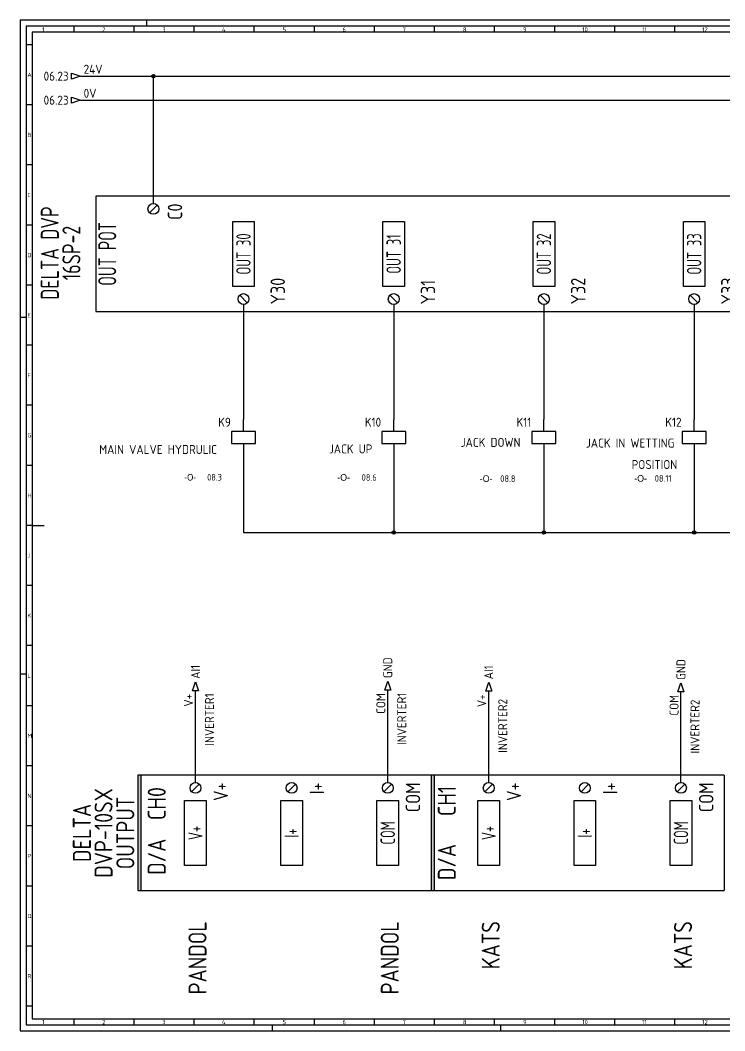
# Model space of a CAD drawing. Header units: millimetres. Extents: x 0 to 1189, y 5 to 846.
# Drawn here: x 0 to 586, y 5 to 846 of the extents above; entities that cross this region are included whole.
import ezdxf
from ezdxf.enums import TextEntityAlignment as Align

# ---------------------------------------------------------------- set-up
doc = ezdxf.new("R2010")
doc.units = ezdxf.units.MM
doc.header["$LTSCALE"] = 12
for name, color, linetype in [('035', 5, 'Continuous'), ('07', 7, 'Continuous'), ('DESC', 1, 'Continuous'), ('MISC', 2, 'Continuous'), ('RED_2.5mm^2', 1, 'Continuous'), ('SYMS', 7, 'Continuous'), ('TAGS', 51, 'Continuous'), ('TERMS', 4, 'Continuous'), ('WIREREF', 61, 'Continuous'), ('WIREREF_DEST', 61, 'Continuous'), ('XREF', 7, 'Continuous')]:
    doc.layers.add(name, color=color, linetype=linetype)
doc.styles.add('ISO Proportional', font='isocp.shx')
doc.styles.add('WD_IEC', font='ISOCP2.shx', dxfattribs={"width": 0.9, "height": 4})

# ---------------------------------------------------------------- blocks, each defined once
blk = doc.blocks.new('IEC_border_a0')
at = {"layer": '035', "color": 0}
for p, q in [((0, 841), (0, 0)), ((1189, 841), (0, 841)), ((44.5, 836), (44.5, 831)), ((94.5, 836), (94.5, 831)), ((105, 841), (105, 836)), ((144.5, 836), (144.5, 831)), ((194.5, 836), (194.5, 831)), ((244.5, 836), (244.5, 831)), ((294.5, 836), (294.5, 831)), ((344.5, 836), (344.5, 831)), ((394.5, 836), (394.5, 831)), ((444.5, 836), (444.5, 831)), ((494.5, 836), (494.5, 831)), ((544.5, 836), (544.5, 831)), ((9.98, 820.54), (5, 820.54)), ((9.98, 770.54), (5, 770.54)), ((9.98, 720.54), (5, 720.54)), ((9.98, 670.54), (5, 670.54)), ((9.98, 620.54), (5, 620.54)), ((0, 594), (5, 594)), ((10, 570.5), (5.02, 570.5)), ((10, 520.5), (5, 520.5)), ((10, 470.5), (5.02, 470.5)), ((10, 420.5), (5.02, 420.5)), ((10, 370.5), (5.02, 370.5)), ((10, 320.5), (5.02, 320.5)), ((0, 297), (5, 297)), ((10.02, 270.46), (5.03, 270.46)), ((10.02, 220.46), (5.03, 220.46)), ((10.02, 170.46), (5.03, 170.46)), ((10.02, 120.46), (5.03, 120.46)), ((10.02, 70.46), (5.03, 70.46)), ((10.03, 20.42), (5.05, 20.42)), ((44.5, 10), (44.5, 5)), ((94.5, 10), (94.5, 5)), ((144.5, 10), (144.5, 5)), ((194.5, 10), (194.5, 5)), ((244.5, 10), (244.5, 5)), ((294.5, 10), (294.5, 5)), ((344.5, 10), (344.5, 5)), ((394.5, 10), (394.5, 5)), ((444.5, 10), (444.5, 5)), ((494.5, 10), (494.5, 5)), ((544.5, 10), (544.5, 5)), ((0, 0), (1189, 0)), ((210, 0), (210, 5)), ((400, 0), (400, 5))]:
    blk.add_line(p, q, dxfattribs=at)
blk.add_lwpolyline([(10, 10), (1179, 10), (1179, 831), (10, 831)], close=True, dxfattribs=at)
at = {"layer": '07', "color": 0}
blk.add_line((10, 420.5), (20, 420.5), dxfattribs=at)
blk.add_lwpolyline([(5, 5), (1184, 5), (1184, 836), (5, 836)], close=True, dxfattribs=at)
at = {"layer": '035', "color": 0, "style": 'ISO Proportional'}
for s, p in [('1', (18.31, 831.5)), ('2', (68.23, 831.5)), ('3', (118.18, 831.5)), ('4', (167.88, 831.5)), ('5', (218.34, 831.5)), ('6', (268.19, 831.5)), ('7', (318.17, 831.5)), ('8', (368.42, 831.5)), ('9', (418.46, 831.5)), ('10', (467.72, 831.5)), ('11', (517.49, 831.5)), ('12', (567.49, 831.5)), ('A', (6, 793.79)), ('B', (6, 743.79)), ('C', (6, 693.79)), ('D', (6, 643.79)), ('E', (6.02, 593.75)), ('F', (6.02, 543.75)), ('G', (6.02, 493.75)), ('H', (6.02, 443.75)), ('J', (6.02, 393.75)), ('K', (6.02, 343.75)), ('L', (6.03, 293.72)), ('M', (6.03, 243.72)), ('N', (6.03, 193.72)), ('P', (6.03, 143.72)), ('Q', (6.03, 93.72)), ('R', (6.05, 43.68)), ('1', (18.31, 5.5)), ('2', (68.23, 5.5)), ('3', (118.18, 5.5)), ('4', (167.88, 5.5)), ('5', (218.34, 5.5)), ('6', (268.19, 5.5)), ('7', (318.17, 5.5)), ('8', (368.42, 5.5)), ('9', (418.46, 5.5)), ('10', (467.72, 5.5)), ('11', (517.49, 5.5)), ('12', (567.49, 5.5))]:
    blk.add_text(s, height=3.5, dxfattribs=at).set_placement(p)
blk = doc.blocks.new('PLCIO_2F11')
at = {"layer": 'SYMS'}
for p, q in [((-48, 48), (-48, -48)), ((1007.91, 48), (-48, 48)), ((1007.91, -48), (1007.91, 48)), ((-3.18, 34.32), (3.18, 40.68)), ((66, -27), (66, 27)), ((66, 27), (84, 27)), ((84, 27), (84, -27)), ((191, -27), (191, 27)), ((191, 27), (209, 27)), ((209, 27), (209, -27)), ((316, -27), (316, 27)), ((316, 27), (334, 27)), ((334, 27), (334, -27)), ((441, -27), (441, 27)), ((441, 27), (459, 27)), ((459, 27), (459, -27)), ((566, -27), (566, 27)), ((566, 27), (584, 27)), ((584, 27), (584, -27)), ((691, -27), (691, 27)), ((691, 27), (709, 27)), ((709, 27), (709, -27)), ((816, -27), (816, 27)), ((816, 27), (834, 27)), ((834, 27), (834, -27)), ((941, -27), (941, 27)), ((941, 27), (959, 27)), ((959, 27), (959, -27)), ((84, -27), (66, -27)), ((209, -27), (191, -27)), ((334, -27), (316, -27)), ((459, -27), (441, -27)), ((584, -27), (566, -27)), ((709, -27), (691, -27)), ((834, -27), (816, -27)), ((959, -27), (941, -27)), ((71.82, -34.32), (78.18, -40.68)), ((196.82, -34.32), (203.18, -40.68)), ((321.82, -34.32), (328.18, -40.68)), ((446.82, -34.32), (453.18, -40.68)), ((571.82, -34.32), (578.18, -40.68)), ((696.82, -34.32), (703.18, -40.68)), ((821.82, -34.32), (828.18, -40.68)), ((946.82, -34.32), (953.18, -40.68)), ((-48, -48), (1007.91, -48))]:
    blk.add_line(p, q, dxfattribs=at)
for centre in [(0, 37.5), (75, -37.5), (200, -37.5), (325, -37.5), (450, -37.5), (575, -37.5), (700, -37.5), (825, -37.5), (950, -37.5)]:
    blk.add_circle(centre, 4.5, dxfattribs=at)
at = {"layer": 'SYMS', "style": 'WD_IEC', "width": 0.9}
for tag, p in [('TERMDESC01', (6, 60)), ('TERM02', (97.5, -42)), ('TERM03', (222.5, -42)), ('TERM04', (347.5, -42)), ('TERM05', (472.5, -42)), ('TERM06', (597.5, -42)), ('TERM07', (722.5, -42)), ('TERM08', (847.5, -42)), ('TERM09', (972.5, -42))]:
    blk.add_attdef(tag, text='', height=12, rotation=90, dxfattribs=at).set_placement(p, align=Align.TOP_LEFT)
for tag, p in [('DESCA02', (66, 66)), ('DESCB02', (84, 66)), ('DESCC02', (102, 66)), ('DESCD02', (120, 66)), ('DESCE02', (138, 66)), ('DESCA03', (191, 66)), ('DESCB03', (209, 66)), ('DESCC03', (227, 66)), ('DESCD03', (245, 66)), ('DESCE03', (263, 66)), ('DESCA04', (316, 66)), ('DESCB04', (334, 66)), ('DESCC04', (352, 66)), ('DESCD04', (370, 66)), ('DESCE04', (388, 66)), ('DESCA05', (441, 66)), ('DESCB05', (459, 66)), ('DESCC05', (477, 66)), ('DESCD05', (495, 66)), ('DESCE05', (513, 66)), ('DESCA06', (566, 66)), ('DESCB06', (584, 66)), ('DESCC06', (602, 66)), ('DESCD06', (620, 66)), ('DESCE06', (638, 66)), ('DESCA07', (691, 66)), ('DESCB07', (709, 66)), ('DESCC07', (727, 66)), ('DESCD07', (745, 66)), ('DESCE07', (763, 66)), ('DESCA08', (816, 66)), ('DESCB08', (834, 66)), ('DESCC08', (852, 66)), ('DESCD08', (870, 66)), ('DESCE08', (888, 66)), ('DESCA09', (941, 66)), ('DESCB09', (959, 66)), ('DESCC09', (977, 66)), ('DESCD09', (995, 66)), ('DESCE09', (1013, 66))]:
    blk.add_attdef(tag, p, '', height=15, rotation=90, dxfattribs=at)
at = {"layer": 'SYMS', "style": 'WD_IEC', "width": 0.9, "flags": 1}
for tag, p in [('X2TERM01', (0, 42)), ('X8TERM02', (75, -42)), ('X8TERM03', (200, -42)), ('X8TERM04', (325, -42)), ('X8TERM05', (450, -42)), ('X8TERM06', (575, -42)), ('X8TERM07', (700, -42)), ('X8TERM08', (825, -42)), ('X8TERM09', (950, -42))]:
    blk.add_attdef(tag, text='', height=1.92, rotation=90, dxfattribs=at).set_placement(p, align=Align.RIGHT)
at = {"layer": 'SYMS', "style": 'WD_IEC', "width": 0.9}
for tag, p in [('TERM01', (12, 42)), ('TERMDESC02', (81, -60)), ('TERMDESC03', (206, -60)), ('TERMDESC04', (331, -60)), ('TERMDESC05', (456, -60)), ('TERMDESC06', (581, -60)), ('TERMDESC07', (706, -60)), ('TERMDESC08', (831, -60)), ('TERMDESC09', (956, -60))]:
    blk.add_attdef(tag, text='', height=12, rotation=90, dxfattribs=at).set_placement(p, align=Align.TOP_RIGHT)
at = {"layer": 'SYMS', "style": 'WD_IEC'}
for tag, width, p in [('LINE1', 0.9, (-87, 0)), ('LINE2', 0.9, (-69, 0)), ('DESC', 0.9, (-50.84, 0)), ('INST', 0.8, (-159, 0)), ('LOC', 0.8, (-141, 0)), ('MFG', 0.8, (-123, 0)), ('CAT', 0.8, (-105, 0)), ('TAG', 0.7, (-30.87, 0))]:
    blk.add_attdef(tag, text='', height=15, rotation=90, dxfattribs=dict(at, width=width)).set_placement(p, align=Align.CENTER)
at = {"layer": 'SYMS', "style": 'WD_IEC', "width": 0.7}
for tag, p in [('TAGA02', (75, 0)), ('TAGA03', (200, 0)), ('TAGA04', (325, 0)), ('TAGA05', (450, 0)), ('TAGA06', (575, 0)), ('TAGA07', (700, 0)), ('TAGA08', (825, 0)), ('TAGA09', (950, 0))]:
    blk.add_attdef(tag, text='', height=12, rotation=90, dxfattribs=at).set_placement(p, align=Align.MIDDLE_CENTER)
at = {"layer": 'SYMS', "linetype": 'Continuous', "style": 'WD_IEC', "width": 0.9, "flags": 9}
blk.add_attdef('ASSYCODE', text='', height=1.92, rotation=90, dxfattribs=at).set_placement((-102.85, -22.08), align=Align.CENTER)
blk = doc.blocks.new('VCR1')
for p, q in [((0, 2.5), (0, 7.5)), ((0, -2.5), (0, -7.5))]:
    blk.add_line(p, q)
blk.add_lwpolyline([(-5, 2.5), (-5, -2.5), (5, -2.5), (5, 2.5)], close=True)
at = {"style": 'WD_IEC'}
for tag, p in [('INST', (-5.25, 11.5)), ('LOC', (-5.25, 8)), ('TAG1', (-5.25, 4.5)), ('DESC2', (-5.25, -10.35)), ('DESC1', (-5.25, -6.85)), ('DESC3', (-5.25, -13.85))]:
    blk.add_attdef(tag, text='', height=2.5, dxfattribs=at).set_placement(p, align=Align.RIGHT)
blk.add_attdef('TERM01', text='', height=2, rotation=90, dxfattribs=at).set_placement((-1, 7.5), align=Align.RIGHT)
at = {"style": 'WD_IEC', "flags": 1}
for tag, p, height in [('X2TERM01', (0, 7.5), 0.32), ('X4LINK', (-5, 0), 0.32), ('X1LINK', (5, 0), 0.32), ('ASSYCODE', (1, -4), 1), ('X8TERM02', (0, -7.5), 0.32), ('FAMILY', (1, -5.5), 1), ('CATDESC', (1, -7), 1)]:
    blk.add_attdef(tag, p, '', height=height, dxfattribs=at)
at = {"style": 'WD_IEC', "flags": 9}
for tag, p in [('MFG', (-6, 1)), ('CAT', (-6, -1.5))]:
    blk.add_attdef(tag, text='', height=1.5, dxfattribs=at).set_placement(p, align=Align.RIGHT)
at = {"style": 'WD_IEC'}
blk.add_attdef('TERM02', (-1, -7.5), '', height=2, rotation=90, dxfattribs=at)
at = {"lineweight": 9, "style": 'WD_IEC'}
for tag, p in [('NO', (-5.5, -16.5)), ('NC', (-5.5, -20))]:
    blk.add_attdef(tag, text='', height=2.5, dxfattribs=at).set_placement(p, align=Align.TOP_RIGHT)
for tag, p in [('XREFNO', (-4, -16.5)), ('XREFNC', (-4, -20))]:
    blk.add_attdef(tag, text='', height=2.5, dxfattribs=at).set_placement(p, align=Align.TOP_LEFT)
blk = doc.blocks.new('WDDOT')
for radius in [0.72, 0.449, 0.223]:
    blk.add_circle((0, 0), radius)
blk = doc.blocks.new('HA1D3')
blk.add_lwpolyline([(0, 0), (-3.75, -1.25), (-3.75, 1.25)], close=True)
at = {"style": 'WD_IEC'}
blk.add_attdef('XREF', text='', height=2.5, dxfattribs=at).set_placement((-5, 0), align=Align.MIDDLE_RIGHT)
at = {"style": 'WD_IEC', "flags": 1}
blk.add_attdef('SIGCODE', text='', height=1, dxfattribs=at).set_placement((-2.5, 1.8), align=Align.RIGHT)
at = {"style": 'WD_IEC'}
for tag, p, height, flags in [('X1TERM01', (0, 0), 0.32, 1), ('WIRENO', (1.25, 1), 2.5, 8)]:
    blk.add_attdef(tag, p, '', height=height, dxfattribs=dict(at, flags=flags))
blk.add_attdef('DESC1', text='', height=2.5, dxfattribs=at).set_placement((1.25, -1), align=Align.TOP_LEFT)
blk = doc.blocks.new('PLCIO_478F')
h = blk.add_hatch(color=256)
h.dxf.hatch_style = 1
h.paths.add_polyline_path([(-45.5, 48), (-48, 48), (-48, -48), (-45.5, -48)])
blk.add_line((196, 48), (196, -48))
at = {"layer": 'SYMS'}
for p, q in [((-48, 48), (-48, -48)), ((196, 48), (-48, 48)), ((-45.5, 48), (-45.5, -48)), ((-3.18, 34.32), (3.18, 40.68)), ((76.82, 34.32), (83.18, 40.68)), ((156.82, 34.32), (163.18, 40.68)), ((-9, -27), (-9, 27)), ((-9, 27), (9, 27)), ((9, 27), (9, -27)), ((71, -27), (71, 27)), ((71, 27), (89, 27)), ((89, 27), (89, -27)), ((151, -27), (151, 27)), ((151, 27), (169, 27)), ((169, 27), (169, -27)), ((9, -27), (-9, -27)), ((89, -27), (71, -27)), ((169, -27), (151, -27)), ((-48, -48), (196, -48))]:
    blk.add_line(p, q, dxfattribs=at)
for centre in [(0, 37.5), (80, 37.5), (160, 37.5)]:
    blk.add_circle(centre, 4.5, dxfattribs=at)
at = {"layer": 'SYMS', "style": 'WD_IEC', "width": 0.9}
for tag, p in [('TERMDESC02', (86.25, 60)), ('TERMDESC03', (166.25, 60)), ('TERMDESC01', (6.25, 60))]:
    blk.add_attdef(tag, text='', height=12, rotation=90, dxfattribs=at).set_placement(p, align=Align.TOP_LEFT)
at = {"layer": 'SYMS', "style": 'WD_IEC', "width": 0.9, "flags": 1}
for tag, p in [('X2TERM01', (0, 42)), ('X2TERM02', (80, 42)), ('X2TERM03', (160, 42))]:
    blk.add_attdef(tag, text='', height=1.92, rotation=90, dxfattribs=at).set_placement(p, align=Align.RIGHT)
at = {"layer": 'SYMS', "style": 'WD_IEC', "width": 0.9}
for tag, p in [('TERM01', (15, 42)), ('TERM02', (95, 42)), ('TERM03', (175, 42))]:
    blk.add_attdef(tag, text='', height=12, rotation=90, dxfattribs=at).set_placement(p, align=Align.TOP_RIGHT)
at = {"layer": 'SYMS', "style": 'WD_IEC'}
for tag, width, p in [('LINE1', 0.9, (-87, 0)), ('LINE2', 0.9, (-69, 0)), ('DESC', 0.9, (-50.84, 0)), ('INST', 0.8, (-159, 0)), ('LOC', 0.8, (-141, 0)), ('MFG', 0.8, (-123, 0)), ('CAT', 0.8, (-105, 0)), ('TAG', 0.9, (-26.92, -0.25))]:
    blk.add_attdef(tag, text='', height=15, rotation=90, dxfattribs=dict(at, width=width)).set_placement(p, align=Align.CENTER)
at = {"layer": 'SYMS', "style": 'WD_IEC', "width": 0.7}
for tag, p in [('TAGA02', (80, 0)), ('TAGA03', (160, 0)), ('TAGA01', (0, 0))]:
    blk.add_attdef(tag, text='', height=12, rotation=90, dxfattribs=at).set_placement(p, align=Align.MIDDLE_CENTER)
at = {"layer": 'SYMS', "linetype": 'Continuous', "style": 'WD_IEC', "width": 0.9, "flags": 9}
blk.add_attdef('ASSYCODE', text='', height=1.92, rotation=90, dxfattribs=at).set_placement((-102.85, -22.08), align=Align.CENTER)
at = {"layer": 'SYMS', "style": 'WD_IEC', "width": 0.9}
for tag, p in [('DESCA01', (-9, -111)), ('DESCB01', (9, -111)), ('DESCC01', (27, -111)), ('DESCD01', (45, -111)), ('DESCE01', (63, -111)), ('DESCA02', (71, -111)), ('DESCB02', (89, -111)), ('DESCC02', (107, -111)), ('DESCD02', (125, -111)), ('DESCE02', (143, -111)), ('DESCA03', (151, -111)), ('DESCB03', (169, -111)), ('DESCC03', (187, -111)), ('DESCD03', (205, -111)), ('DESCE03', (223, -111))]:
    blk.add_attdef(tag, text='', height=15, rotation=90, dxfattribs=at).set_placement(p, align=Align.RIGHT)
blk = doc.blocks.new('HA1S2')
blk.add_lwpolyline([(0, 3.75), (1.25, 0), (-1.25, 0)], close=True)
at = {"style": 'WD_IEC'}
blk.add_attdef('XREF', text='', height=2.5, rotation=90, dxfattribs=at).set_placement((0, 5), align=Align.MIDDLE_LEFT)
at = {"style": 'WD_IEC', "flags": 1}
blk.add_attdef('SIGCODE', text='', height=1, dxfattribs=at).set_placement((-2.5, 1.8), align=Align.RIGHT)
blk.add_attdef('X8TERM01', (0, 0), '', height=0.32, dxfattribs=at)
at = {"style": 'WD_IEC', "flags": 8}
blk.add_attdef('WIRENO', text='', height=2.5, rotation=90, dxfattribs=at).set_placement((-1, -1.25), align=Align.RIGHT)
at = {"style": 'WD_IEC'}
blk.add_attdef('DESC1', text='', height=2.5, rotation=90, dxfattribs=at).set_placement((1, -1.25), align=Align.TOP_RIGHT)

msp = doc.modelspace()

# ---------------------------------------------------------------- linework, layer by layer
at = {"layer": 'RED_2.5mm^2', "color": 0}
for p, q in [((50.27, 799.38), (1137.78, 799.38)), ((110.8, 693.39), (110.8, 799.38)), ((50.27, 779.38), (1139.03, 779.38)), ((185.8, 609.39), (185.8, 513.63)), ((310.8, 609.39), (310.8, 513.63)), ((435.8, 609.39), (435.8, 513.63)), ((560.8, 609.39), (560.8, 513.63)), ((185.8, 483.63), (185.8, 419.57)), ((310.8, 483.63), (310.8, 419.57)), ((435.8, 483.63), (435.8, 419.57)), ((560.8, 483.63), (560.8, 419.57)), ((185.8, 419.57), (1128.1, 419.57)), ((145.83, 211.56), (145.83, 287.84)), ((305.83, 211.56), (305.83, 288.38)), ((389.83, 211.56), (389.83, 287.44)), ((549.83, 211.56), (549.83, 286.9))]:
    msp.add_line(p, q, dxfattribs=at)

# ---------------------------------------------------------------- block references
msp.add_blockref('IEC_border_a0', (0, 4.94))
at = {"layer": 'SYMS'}
ref = msp.add_blockref('HA1D3', (50.27, 799.38), dxfattribs=dict(at, xscale=2, yscale=2, zscale=2))
ref.add_attrib('XREF', '06.23', dxfattribs={"layer": 'XREF', "height": 7.5, "style": 'WD_IEC'}).set_placement((40.27, 799.38), align=Align.MIDDLE_RIGHT)
ref.add_attrib('WIRENO', '24V', (52.77, 801.38), dxfattribs={"layer": 'WIREREF_DEST', "height": 7.5, "style": 'WD_IEC', "flags": 8})
at = {"layer": 'SYMS', "xscale": 2, "yscale": 2, "zscale": 2}
msp.add_blockref('WDDOT', (110.8, 799.38), dxfattribs=at)
at = {"layer": 'SYMS'}
ref = msp.add_blockref('HA1D3', (50.27, 779.38), dxfattribs=dict(at, xscale=2, yscale=2, zscale=2))
ref.add_attrib('XREF', '06.23', dxfattribs={"layer": 'XREF', "height": 7.5, "style": 'WD_IEC'}).set_placement((40.27, 779.38), align=Align.MIDDLE_RIGHT)
ref.add_attrib('WIRENO', '0V', (52.77, 781.38), dxfattribs={"layer": 'WIREREF_DEST', "height": 7.5, "style": 'WD_IEC', "flags": 8})
at = {"layer": 'SYMS', "color": 0}
ref = msp.add_blockref('PLCIO_2F11', (110.8, 651.39), dxfattribs=at)
ref.add_attrib('TERM01', 'C0', dxfattribs={"layer": 'TERMS', "height": 12, "rotation": 90, "style": 'WD_IEC', "width": 0.9}).set_placement((122.8, 693.39), align=Align.TOP_RIGHT)
ref.add_attrib('TAG', 'OUT POT', dxfattribs={"layer": 'TAGS', "height": 15, "rotation": 90, "style": 'WD_IEC', "width": 0.7}).set_placement((79.93, 651.39), align=Align.CENTER)
ref.add_attrib('CAT', '16SP-2', dxfattribs={"layer": 'MISC', "height": 15, "rotation": 90, "style": 'WD_IEC', "width": 0.8}).set_placement((50.14, 652.16), align=Align.CENTER)
ref.add_attrib('MFG', 'DELTA DVP', dxfattribs={"layer": 'MISC', "height": 15, "rotation": 90, "style": 'WD_IEC', "width": 0.8}).set_placement((32.14, 652.16), align=Align.CENTER)
ref.add_attrib('TERM02', 'Y30', dxfattribs={"layer": 'TERMS', "height": 12, "rotation": 90, "style": 'WD_IEC', "width": 0.9}).set_placement((208.3, 609.39), align=Align.TOP_LEFT)
ref.add_attrib('TAGA02', 'OUT 30', dxfattribs={"layer": 'TAGS', "height": 12, "rotation": 90, "style": 'WD_IEC', "width": 0.7}).set_placement((185.8, 651.39), align=Align.MIDDLE_CENTER)
ref.add_attrib('TERM03', 'Y31', dxfattribs={"layer": 'TERMS', "height": 12, "rotation": 90, "style": 'WD_IEC', "width": 0.9}).set_placement((333.3, 609.39), align=Align.TOP_LEFT)
ref.add_attrib('TAGA03', 'OUT 31', dxfattribs={"layer": 'TAGS', "height": 12, "rotation": 90, "style": 'WD_IEC', "width": 0.7}).set_placement((310.8, 651.39), align=Align.MIDDLE_CENTER)
ref.add_attrib('TERM04', 'Y32', dxfattribs={"layer": 'TERMS', "height": 12, "rotation": 90, "style": 'WD_IEC', "width": 0.9}).set_placement((458.3, 609.39), align=Align.TOP_LEFT)
ref.add_attrib('TAGA04', 'OUT 32', dxfattribs={"layer": 'TAGS', "height": 12, "rotation": 90, "style": 'WD_IEC', "width": 0.7}).set_placement((435.8, 651.39), align=Align.MIDDLE_CENTER)
ref.add_attrib('TERM05', 'Y33', dxfattribs={"layer": 'TERMS', "height": 12, "rotation": 90, "style": 'WD_IEC', "width": 0.9}).set_placement((583.3, 609.39), align=Align.TOP_LEFT)
ref.add_attrib('TAGA05', 'OUT 33', dxfattribs={"layer": 'TAGS', "height": 12, "rotation": 90, "style": 'WD_IEC', "width": 0.7}).set_placement((560.8, 651.39), align=Align.MIDDLE_CENTER)
ref.add_attrib('TERM06', 'Y34', dxfattribs={"layer": 'TERMS', "height": 12, "rotation": 90, "style": 'WD_IEC', "width": 0.9}).set_placement((708.3, 609.39), align=Align.TOP_LEFT)
ref.add_attrib('TAGA06', 'OUT 34', dxfattribs={"layer": 'TAGS', "height": 12, "rotation": 90, "style": 'WD_IEC', "width": 0.7}).set_placement((685.8, 651.39), align=Align.MIDDLE_CENTER)
ref.add_attrib('TERM07', 'Y35', dxfattribs={"layer": 'TERMS', "height": 12, "rotation": 90, "style": 'WD_IEC', "width": 0.9}).set_placement((833.3, 609.39), align=Align.TOP_LEFT)
ref.add_attrib('TAGA07', 'OUT 35', dxfattribs={"layer": 'TAGS', "height": 12, "rotation": 90, "style": 'WD_IEC', "width": 0.7}).set_placement((810.8, 651.39), align=Align.MIDDLE_CENTER)
ref.add_attrib('TERM08', 'Y36', dxfattribs={"layer": 'TERMS', "height": 12, "rotation": 90, "style": 'WD_IEC', "width": 0.9}).set_placement((958.3, 609.39), align=Align.TOP_LEFT)
ref.add_attrib('TAGA08', 'OUT 36', dxfattribs={"layer": 'TAGS', "height": 12, "rotation": 90, "style": 'WD_IEC', "width": 0.7}).set_placement((935.8, 651.39), align=Align.MIDDLE_CENTER)
ref.add_attrib('TERM09', 'Y37', dxfattribs={"layer": 'TERMS', "height": 12, "rotation": 90, "style": 'WD_IEC', "width": 0.9}).set_placement((1083.3, 609.39), align=Align.TOP_LEFT)
ref.add_attrib('TAGA09', 'OUT 37', dxfattribs={"layer": 'TAGS', "height": 12, "rotation": 90, "style": 'WD_IEC', "width": 0.7}).set_placement((1060.8, 651.39), align=Align.MIDDLE_CENTER)
ref = msp.add_blockref('VCR1', (185.8, 498.63), dxfattribs=dict(at, xscale=2, yscale=2, zscale=2))
ref.add_attrib('DESC1', 'MAIN VALVE HYDRULIC', dxfattribs={"layer": 'DESC', "height": 7.5, "style": 'WD_IEC'}).set_placement((163.72, 484.93), align=Align.RIGHT)
ref.add_attrib('TAG1', 'K9', dxfattribs={"layer": 'TAGS', "height": 7.5, "style": 'WD_IEC'}).set_placement((175.3, 507.63), align=Align.RIGHT)
ref = msp.add_blockref('VCR1', (310.8, 498.63), dxfattribs=dict(at, xscale=2, yscale=2, zscale=2))
ref.add_attrib('DESC1', 'JACK UP', dxfattribs={"layer": 'DESC', "height": 7.5, "style": 'WD_IEC'}).set_placement((293.05, 485.41), align=Align.RIGHT)
ref.add_attrib('TAG1', 'K10', dxfattribs={"layer": 'TAGS', "height": 7.5, "style": 'WD_IEC'}).set_placement((300.3, 507.63), align=Align.RIGHT)
ref = msp.add_blockref('VCR1', (435.8, 498.63), dxfattribs=dict(at, xscale=2, yscale=2, zscale=2))
ref.add_attrib('DESC1', 'JACK DOWN', dxfattribs={"layer": 'DESC', "height": 7.5, "style": 'WD_IEC'}).set_placement((416.28, 490.84), align=Align.RIGHT)
ref.add_attrib('TAG1', 'K11', dxfattribs={"layer": 'TAGS', "height": 7.5, "style": 'WD_IEC'}).set_placement((425.3, 507.63), align=Align.RIGHT)
ref = msp.add_blockref('VCR1', (560.8, 498.63), dxfattribs=dict(at, xscale=2, yscale=2, zscale=2))
ref.add_attrib('DESC2', 'POSITION', dxfattribs={"layer": 'DESC', "height": 7.5, "style": 'WD_IEC'}).set_placement((546.72, 472.44), align=Align.RIGHT)
ref.add_attrib('DESC1', 'JACK IN WETTING', dxfattribs={"layer": 'DESC', "height": 7.5, "style": 'WD_IEC'}).set_placement((544.45, 490.28), align=Align.RIGHT)
ref.add_attrib('TAG1', 'K12', dxfattribs={"layer": 'TAGS', "height": 7.5, "style": 'WD_IEC'}).set_placement((550.3, 507.63), align=Align.RIGHT)
at = {"layer": 'SYMS', "color": 0, "xscale": 2, "yscale": 2, "zscale": 2}
for p in [(310.8, 419.57), (435.8, 419.57), (560.8, 419.57)]:
    msp.add_blockref('WDDOT', p, dxfattribs=at)
at = {"layer": 'SYMS', "color": 0}
ref = msp.add_blockref('HA1S2', (305.83, 288.38), dxfattribs=dict(at, xscale=2, yscale=2, zscale=2))
ref.add_attrib('XREF', 'GND', dxfattribs={"layer": 'XREF', "height": 7.5, "rotation": 90, "style": 'WD_IEC'}).set_placement((305.83, 298.38), align=Align.MIDDLE_LEFT)
ref.add_attrib('DESC1', 'INVERTER1', dxfattribs={"layer": 'DESC', "height": 7.5, "rotation": 90, "style": 'WD_IEC'}).set_placement((313.76, 286.3), align=Align.TOP_RIGHT)
ref.add_attrib('WIRENO', 'COM', dxfattribs={"layer": 'WIREREF', "height": 7.5, "rotation": 90, "style": 'WD_IEC', "flags": 8}).set_placement((303.83, 285.88), align=Align.RIGHT)
ref = msp.add_blockref('HA1S2', (549.83, 286.9), dxfattribs=dict(at, xscale=2, yscale=2, zscale=2))
ref.add_attrib('XREF', 'GND', dxfattribs={"layer": 'XREF', "height": 7.5, "rotation": 90, "style": 'WD_IEC'}).set_placement((549.83, 296.9), align=Align.MIDDLE_LEFT)
ref.add_attrib('DESC1', 'INVERTER2 ', dxfattribs={"layer": 'DESC', "height": 7.5, "rotation": 90, "style": 'WD_IEC'}).set_placement((557.76, 284.82), align=Align.TOP_RIGHT)
ref.add_attrib('WIRENO', 'COM', dxfattribs={"layer": 'WIREREF', "height": 7.5, "rotation": 90, "style": 'WD_IEC', "flags": 8}).set_placement((547.83, 284.4), align=Align.RIGHT)
ref = msp.add_blockref('HA1S2', (145.83, 287.84), dxfattribs=dict(at, xscale=2, yscale=2, zscale=2))
ref.add_attrib('XREF', 'AI1', dxfattribs={"layer": 'XREF', "height": 7.5, "rotation": 90, "style": 'WD_IEC'}).set_placement((145.83, 297.84), align=Align.MIDDLE_LEFT)
ref.add_attrib('DESC1', 'INVERTER1', dxfattribs={"layer": 'DESC', "height": 7.5, "rotation": 90, "style": 'WD_IEC'}).set_placement((153.76, 285.76), align=Align.TOP_RIGHT)
ref.add_attrib('WIRENO', 'V+', dxfattribs={"layer": 'WIREREF', "height": 7.5, "rotation": 90, "style": 'WD_IEC', "flags": 8}).set_placement((143.83, 285.34), align=Align.RIGHT)
ref = msp.add_blockref('HA1S2', (389.83, 287.44), dxfattribs=dict(at, xscale=2, yscale=2, zscale=2))
ref.add_attrib('XREF', 'AI1', dxfattribs={"layer": 'XREF', "height": 7.5, "rotation": 90, "style": 'WD_IEC'}).set_placement((389.83, 297.44), align=Align.MIDDLE_LEFT)
ref.add_attrib('DESC1', 'INVERTER2 ', dxfattribs={"layer": 'DESC', "height": 7.5, "rotation": 90, "style": 'WD_IEC'}).set_placement((397.76, 285.37), align=Align.TOP_RIGHT)
ref.add_attrib('WIRENO', 'V+', dxfattribs={"layer": 'WIREREF', "height": 7.5, "rotation": 90, "style": 'WD_IEC', "flags": 8}).set_placement((387.83, 284.94), align=Align.RIGHT)
ref = msp.add_blockref('PLCIO_478F', (145.83, 169.56), dxfattribs=at)
ref.add_attrib('TERM01', 'V+', dxfattribs={"layer": 'TERMS', "height": 12, "rotation": 90, "style": 'WD_IEC', "width": 0.9}).set_placement((160.83, 211.56), align=Align.TOP_RIGHT)
ref.add_attrib('TAGA01', 'V+', dxfattribs={"layer": 'TAGS', "height": 12, "rotation": 90, "style": 'WD_IEC', "width": 0.7}).set_placement((145.83, 169.56), align=Align.MIDDLE_CENTER)
ref.add_attrib('DESCA01', 'PANDOL', dxfattribs={"layer": 'DESC', "height": 15, "rotation": 90, "style": 'WD_IEC', "width": 0.9}).set_placement((155.04, 96.15), align=Align.RIGHT)
ref.add_attrib('TAG', 'D/A  CH0', dxfattribs={"layer": 'TAGS', "height": 15, "rotation": 90, "style": 'WD_IEC', "width": 0.9}).set_placement((121.11, 171.23), align=Align.CENTER)
ref.add_attrib('DESC', 'OUTPUT', dxfattribs={"layer": 'DESC', "height": 15, "rotation": 90, "style": 'WD_IEC', "width": 0.9}).set_placement((94.99, 169.56), align=Align.CENTER)
ref.add_attrib('LINE1', 'DELTA', dxfattribs={"layer": 'MISC', "height": 15, "rotation": 90, "style": 'WD_IEC', "width": 0.9}).set_placement((58.83, 169.56), align=Align.CENTER)
ref.add_attrib('LINE2', 'DVP-10SX', dxfattribs={"layer": 'MISC', "height": 15, "rotation": 90, "style": 'WD_IEC', "width": 0.9}).set_placement((76.83, 169.56), align=Align.CENTER)
ref.add_attrib('TERM02', 'I+', dxfattribs={"layer": 'TERMS', "height": 12, "rotation": 90, "style": 'WD_IEC', "width": 0.9}).set_placement((240.83, 211.56), align=Align.TOP_RIGHT)
ref.add_attrib('TAGA02', 'I+', dxfattribs={"layer": 'TAGS', "height": 12, "rotation": 90, "style": 'WD_IEC', "width": 0.7}).set_placement((225.83, 169.56), align=Align.MIDDLE_CENTER)
ref.add_attrib('TERM03', 'COM', dxfattribs={"layer": 'TERMS', "height": 12, "rotation": 90, "style": 'WD_IEC', "width": 0.9}).set_placement((320.83, 211.56), align=Align.TOP_RIGHT)
ref.add_attrib('TAGA03', 'COM', dxfattribs={"layer": 'TAGS', "height": 12, "rotation": 90, "style": 'WD_IEC', "width": 0.7}).set_placement((305.83, 169.56), align=Align.MIDDLE_CENTER)
ref.add_attrib('DESCA03', 'PANDOL', dxfattribs={"layer": 'DESC', "height": 15, "rotation": 90, "style": 'WD_IEC', "width": 0.9}).set_placement((315.04, 96.15), align=Align.RIGHT)
ref = msp.add_blockref('PLCIO_478F', (389.83, 169.56), dxfattribs=at)
ref.add_attrib('TERM01', 'V+', dxfattribs={"layer": 'TERMS', "height": 12, "rotation": 90, "style": 'WD_IEC', "width": 0.9}).set_placement((404.83, 211.56), align=Align.TOP_RIGHT)
ref.add_attrib('TAGA01', 'V+', dxfattribs={"layer": 'TAGS', "height": 12, "rotation": 90, "style": 'WD_IEC', "width": 0.7}).set_placement((389.83, 169.56), align=Align.MIDDLE_CENTER)
ref.add_attrib('DESCA01', 'KATS', dxfattribs={"layer": 'DESC', "height": 15, "rotation": 90, "style": 'WD_IEC', "width": 0.9}).set_placement((399.04, 96.15), align=Align.RIGHT)
ref.add_attrib('TAG', 'D/A   CH1', dxfattribs={"layer": 'TAGS', "height": 15, "rotation": 90, "style": 'WD_IEC', "width": 0.9}).set_placement((362.49, 169.56), align=Align.CENTER)
ref.add_attrib('TERM02', 'I+', dxfattribs={"layer": 'TERMS', "height": 12, "rotation": 90, "style": 'WD_IEC', "width": 0.9}).set_placement((484.83, 211.56), align=Align.TOP_RIGHT)
ref.add_attrib('TAGA02', 'I+', dxfattribs={"layer": 'TAGS', "height": 12, "rotation": 90, "style": 'WD_IEC', "width": 0.7}).set_placement((469.83, 169.56), align=Align.MIDDLE_CENTER)
ref.add_attrib('TERM03', 'COM', dxfattribs={"layer": 'TERMS', "height": 12, "rotation": 90, "style": 'WD_IEC', "width": 0.9}).set_placement((564.83, 211.56), align=Align.TOP_RIGHT)
ref.add_attrib('TAGA03', 'COM', dxfattribs={"layer": 'TAGS', "height": 12, "rotation": 90, "style": 'WD_IEC', "width": 0.7}).set_placement((549.83, 169.56), align=Align.MIDDLE_CENTER)
ref.add_attrib('DESCA03', 'KATS', dxfattribs={"layer": 'DESC', "height": 15, "rotation": 90, "style": 'WD_IEC', "width": 0.9}).set_placement((559.04, 96.15), align=Align.RIGHT)

# ---------------------------------------------------------------- texts
at = {"layer": 'XREF', "char_height": 5.5, "attachment_point": 1, "style": 'WD_IEC'}
for s, insert in [('{\\Fmonotxt|c0;\\H0.67x;  \\Facaderef|c0;\\H1.49254x;-O-} {\\Fmonotxt|c0;\\H0.67x; } 08.3', (130.94, 468.34)), ('{\\Fmonotxt|c0;\\H0.67x;\\W1;  \\Facaderef|c0;\\H1.49254x;-O-\\Fisocp2|c0; \\Fmonotxt|c0;\\H0.67x; \\Fisocp2|c0;\\H1.49254x; 08.6}', (257.46, 468.17)), ('{\\Fmonotxt|c0;\\H0.67x;\\W1;  \\Facaderef|c0;\\H1.49254x;-O-\\Fisocp2|c0;\\H1x; \\Fmonotxt|c0;\\H0.67x; \\Fisocp2|c0;\\H1.49254x;08.8}', (376.02, 467.2)), ('{\\Fmonotxt|c0;\\H0.67x;\\W1;  \\Facaderef|c0;\\H1.49254x;-O-\\Fisocp2|c0; \\Fmonotxt|c0;\\H0.67x; \\Fisocp2|c0;\\H1.49254x;08.11}', (504.57, 467.36))]:
    msp.add_mtext(s, dxfattribs=dict(at, insert=insert))

doc.saveas('drawing.dxf')
